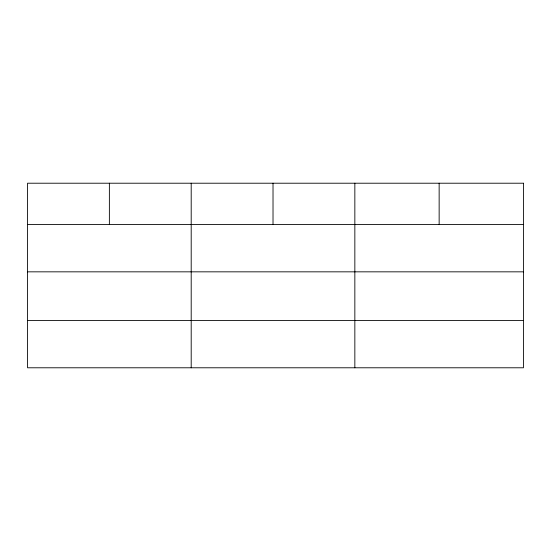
<?xml version="1.0" encoding="UTF-8"?>
<svg xmlns="http://www.w3.org/2000/svg" width="551" height="551" viewBox="0 0 551 551"><rect width="100%" height="100%" fill="white"/><g stroke="black" fill="none" stroke-linecap="round" stroke-linejoin="round"><path stroke-width="0.83" d="M27.55 224.581L523.45 224.581M27.55 271.836L523.45 271.836M27.55 320.524L523.45 320.524M439.147 183.214L439.147 224.581M354.844 183.214L354.844 367.786M273.02 183.214L273.02 224.581M191.197 183.214L191.197 367.786M109.374 183.214L109.374 224.581M523.45 183.214L27.55 183.214L27.55 367.786L523.45 367.786L523.45 183.214"/></g></svg>
